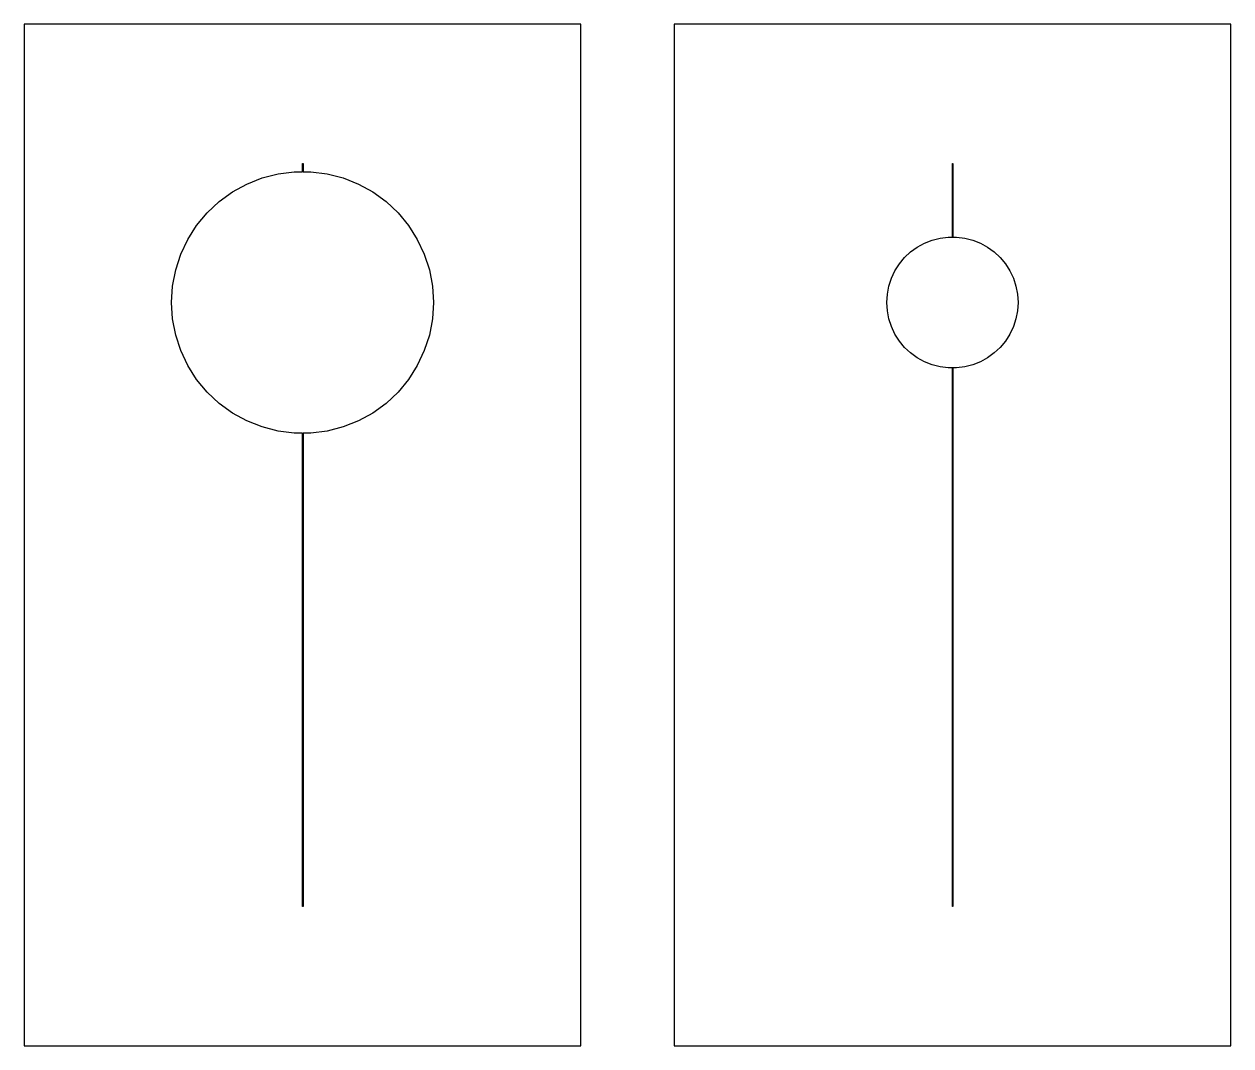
# Model space of a CAD drawing. Header units: metres. Extents: x 0 to 200, y 0 to 54.
# Drawn here: x 0 to 25.94, y 32 to 53.97 of the extents above; entities that cross this region are included whole.
import ezdxf

# ---------------------------------------------------------------- set-up
doc = ezdxf.new("R2010")
doc.units = ezdxf.units.M

msp = doc.modelspace()

# ---------------------------------------------------------------- linework, layer by layer
for p, q in [((11.97, 53.97), (0, 53.97)), ((0, 53.97), (0, 32)), ((11.97, 32), (11.97, 53.97)), ((25.94, 53.97), (13.97, 53.97)), ((13.97, 53.97), (13.97, 32)), ((25.94, 32), (25.94, 53.97)), ((5.985, 50.794), (5.985, 50.97)), ((5.985, 50.97), (5.995, 50.97)), ((5.995, 50.97), (5.995, 50.794)), ((19.955, 49.392), (19.955, 50.97)), ((19.955, 50.97), (19.965, 50.97)), ((19.965, 50.97), (19.965, 49.392)), ((4.786, 50.532), (5.115, 50.662)), ((5.115, 50.662), (5.458, 50.75)), ((5.458, 50.75), (5.808, 50.794)), ((5.808, 50.794), (5.985, 50.794)), ((5.995, 50.794), (6.162, 50.794)), ((6.162, 50.794), (6.512, 50.75)), ((6.512, 50.75), (6.855, 50.662)), ((6.855, 50.662), (7.184, 50.532)), ((4.191, 50.154), (4.477, 50.362)), ((4.477, 50.362), (4.786, 50.532)), ((7.184, 50.532), (7.493, 50.362)), ((7.493, 50.362), (7.779, 50.154)), ((3.933, 49.912), (4.191, 50.154)), ((7.779, 50.154), (8.037, 49.912)), ((3.708, 49.64), (3.933, 49.912)), ((8.037, 49.912), (8.262, 49.64)), ((3.518, 49.341), (3.708, 49.64)), ((8.262, 49.64), (8.452, 49.341)), ((3.368, 49.021), (3.518, 49.341)), ((8.452, 49.341), (8.602, 49.021)), ((19.355, 49.261), (19.519, 49.326)), ((19.519, 49.326), (19.691, 49.37)), ((19.691, 49.37), (19.866, 49.392)), ((19.866, 49.392), (19.955, 49.392)), ((19.965, 49.392), (20.044, 49.392)), ((20.044, 49.392), (20.219, 49.37)), ((20.219, 49.37), (20.391, 49.326)), ((20.391, 49.326), (20.555, 49.261)), ((18.927, 48.95), (19.056, 49.071)), ((19.056, 49.071), (19.2, 49.175)), ((19.2, 49.175), (19.355, 49.261)), ((20.555, 49.261), (20.71, 49.175)), ((20.71, 49.175), (20.854, 49.071)), ((20.854, 49.071), (20.983, 48.95)), ((3.258, 48.685), (3.368, 49.021)), ((8.602, 49.021), (8.712, 48.685)), ((18.719, 48.664), (18.814, 48.814)), ((18.814, 48.814), (18.927, 48.95)), ((20.983, 48.95), (21.096, 48.814)), ((21.096, 48.814), (21.191, 48.664)), ((3.192, 48.338), (3.258, 48.685)), ((8.712, 48.685), (8.778, 48.338)), ((18.644, 48.504), (18.719, 48.664)), ((21.191, 48.664), (21.266, 48.504)), ((3.17, 47.985), (3.192, 48.338)), ((8.778, 48.338), (8.8, 47.985)), ((18.556, 48.162), (18.589, 48.336)), ((18.589, 48.336), (18.644, 48.504)), ((21.266, 48.504), (21.321, 48.336)), ((21.321, 48.336), (21.354, 48.162)), ((18.545, 47.985), (18.556, 48.162)), ((21.354, 48.162), (21.365, 47.985)), ((3.192, 47.632), (3.17, 47.985)), ((8.8, 47.985), (8.778, 47.632)), ((18.556, 47.808), (18.545, 47.985)), ((18.589, 47.634), (18.556, 47.808)), ((21.354, 47.808), (21.321, 47.634)), ((21.365, 47.985), (21.354, 47.808)), ((3.258, 47.285), (3.192, 47.632)), ((8.778, 47.632), (8.712, 47.285)), ((18.644, 47.466), (18.589, 47.634)), ((21.321, 47.634), (21.266, 47.466)), ((3.368, 46.949), (3.258, 47.285)), ((8.712, 47.285), (8.602, 46.949)), ((18.719, 47.306), (18.644, 47.466)), ((18.814, 47.156), (18.719, 47.306)), ((21.191, 47.306), (21.096, 47.156)), ((21.266, 47.466), (21.191, 47.306)), ((18.927, 47.02), (18.814, 47.156)), ((19.056, 46.899), (18.927, 47.02)), ((20.983, 47.02), (20.854, 46.899)), ((21.096, 47.156), (20.983, 47.02)), ((3.518, 46.629), (3.368, 46.949)), ((8.602, 46.949), (8.452, 46.629)), ((19.2, 46.794), (19.056, 46.899)), ((19.355, 46.709), (19.2, 46.794)), ((19.519, 46.644), (19.355, 46.709)), ((20.555, 46.709), (20.391, 46.644)), ((20.71, 46.794), (20.555, 46.709)), ((20.854, 46.899), (20.71, 46.794)), ((3.708, 46.33), (3.518, 46.629)), ((8.452, 46.629), (8.262, 46.33)), ((19.691, 46.6), (19.519, 46.644)), ((19.866, 46.578), (19.691, 46.6)), ((19.955, 46.578), (19.866, 46.578)), ((19.955, 35), (19.955, 46.578)), ((20.044, 46.578), (19.965, 46.578)), ((19.965, 46.578), (19.965, 35)), ((20.219, 46.6), (20.044, 46.578)), ((20.391, 46.644), (20.219, 46.6)), ((3.933, 46.058), (3.708, 46.33)), ((8.262, 46.33), (8.037, 46.058)), ((4.191, 45.816), (3.933, 46.058)), ((8.037, 46.058), (7.779, 45.816)), ((4.477, 45.608), (4.191, 45.816)), ((7.779, 45.816), (7.493, 45.608)), ((4.786, 45.438), (4.477, 45.608)), ((5.115, 45.308), (4.786, 45.438)), ((7.184, 45.438), (6.855, 45.308)), ((7.493, 45.608), (7.184, 45.438)), ((5.458, 45.22), (5.115, 45.308)), ((5.808, 45.176), (5.458, 45.22)), ((5.985, 45.176), (5.808, 45.176)), ((5.985, 35), (5.985, 45.176)), ((6.162, 45.176), (5.995, 45.176)), ((5.995, 45.176), (5.995, 35)), ((6.512, 45.22), (6.162, 45.176)), ((6.855, 45.308), (6.512, 45.22)), ((5.995, 35), (5.985, 35)), ((19.965, 35), (19.955, 35)), ((0, 32), (11.97, 32)), ((13.97, 32), (25.94, 32))]:
    msp.add_line(p, q)

doc.saveas('drawing.dxf')
